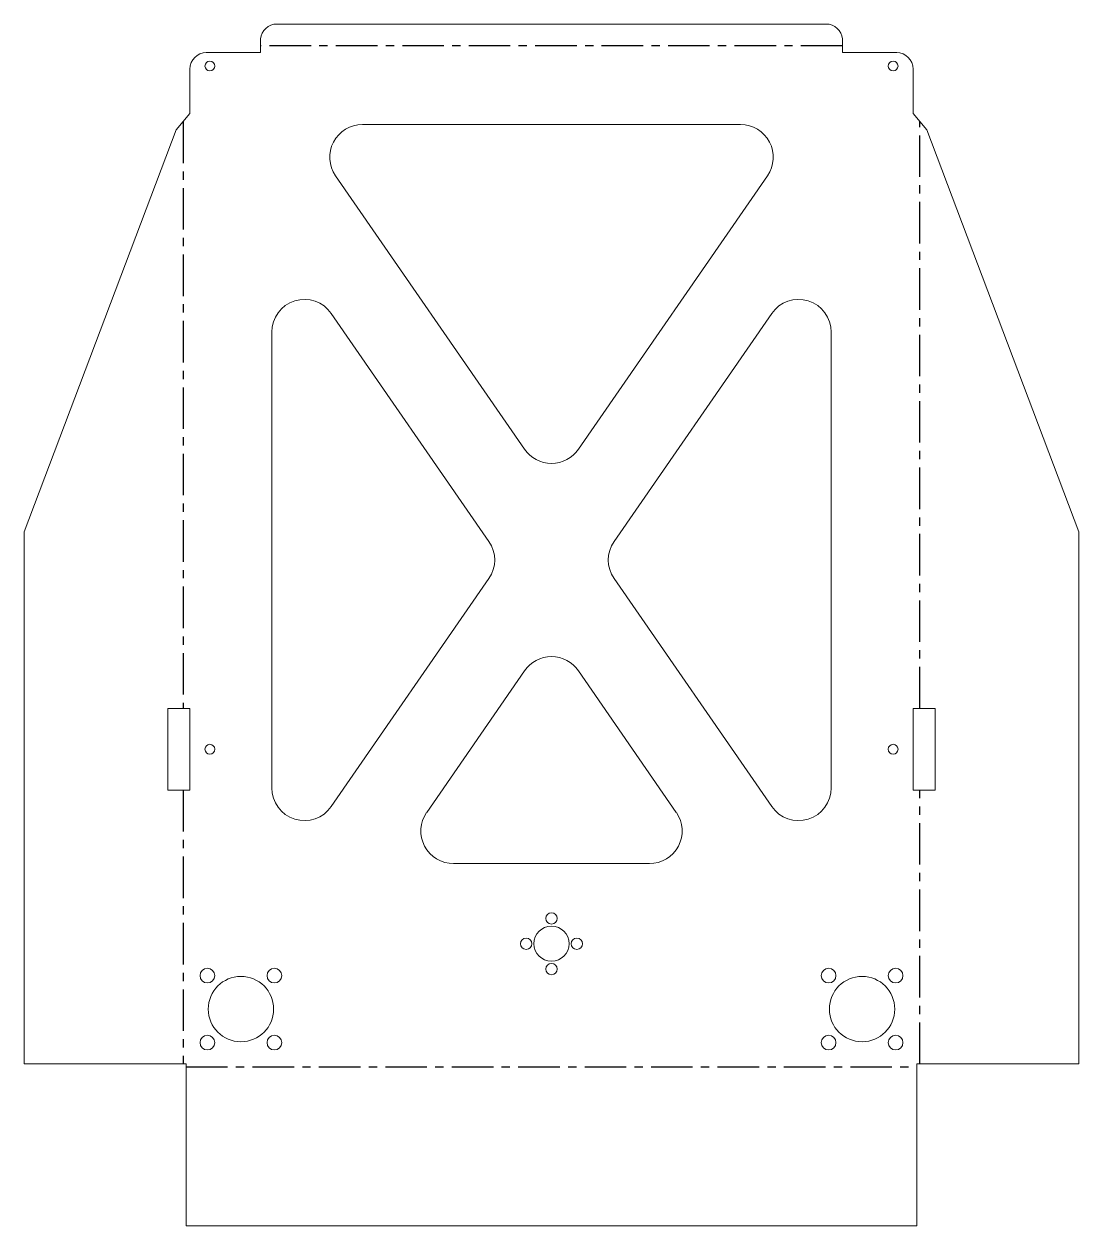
# Model space of a CAD drawing. Header units: millimetres. Extents: x -271 to 51, y -51 to 316.
import ezdxf

# ---------------------------------------------------------------- set-up
doc = ezdxf.new("R2010")
doc.units = ezdxf.units.MM
doc.linetypes.add('CENTERX2', pattern=[20.32, 12.7, -2.54, 2.54, -2.54])

msp = doc.modelspace()

# ---------------------------------------------------------------- linework, layer by layer
at = {"color": 7, "linetype": 'Continuous', "lineweight": 15}
for p, q in [((-26, 316.34), (-194, 316.34)), ((-199, 307.58), (-199, 311.34)), ((-21, 311.34), (-21, 307.58)), ((-215.58, 307.58), (-199, 307.58)), ((-4.42, 307.58), (-21, 307.58)), ((-220.58, 302.58), (-220.58, 288.99)), ((0.58, 302.58), (0.58, 288.99)), ((-224.76, 283.96), (-220.58, 288.99)), ((0.58, 288.99), (4.76, 283.96)), ((-271.34, 161), (-224.76, 283.96)), ((-52.17, 285.58), (-167.83, 285.58)), ((51.34, 161), (4.76, 283.96)), ((-176.06, 269.89), (-118.22, 186.25)), ((-101.78, 186.25), (-43.94, 269.89)), ((-129.13, 158.07), (-177.35, 227.8)), ((-42.65, 227.8), (-90.87, 158.07)), ((-195.58, 222.11), (-195.58, 82.65)), ((-24.42, 82.65), (-24.42, 222.11)), ((-271.34, 161), (-271.34, -1.77)), ((51.34, -1.77), (51.34, 161)), ((-177.35, 76.96), (-129.13, 146.69)), ((-90.87, 146.69), (-42.65, 76.96)), ((-118.22, 118.51), (-148.18, 75.19)), ((-71.82, 75.19), (-101.78, 118.51)), ((-220.58, 107), (-227.34, 107)), ((-227.34, 82), (-227.34, 107)), ((-220.58, 107), (-220.58, 82)), ((0.58, 82), (0.58, 107)), ((7.34, 107), (0.58, 107)), ((7.34, 82), (7.34, 107)), ((-227.34, 82), (-220.58, 82)), ((0.58, 82), (7.34, 82)), ((-139.96, 59.5), (-80.04, 59.5)), ((-221.77, -1.77), (-271.34, -1.77)), ((-221.77, -1.77), (-221.77, -51.34)), ((1.77, -1.77), (51.34, -1.77)), ((1.77, -1.77), (1.77, -51.34)), ((-221.77, -51.34), (1.77, -51.34))]:
    msp.add_line(p, q, dxfattribs=at)
at = {"color": 7, "linetype": 'CENTERX2'}
for p, q in [((-21, 309.67), (-199, 309.67)), ((-222.67, 286.48), (-222.67, 107)), ((2.67, 107), (2.67, 286.48)), ((-222.67, 82), (-222.67, -1.77)), ((2.67, -1.77), (2.67, 82)), ((-221.77, -2.67), (1.77, -2.67))]:
    msp.add_line(p, q, dxfattribs=at)
at = {"color": 7, "linetype": 'Continuous', "lineweight": 15}
for centre, radius in [((-214.5, 303.5), 1.5), ((-5.5, 303.5), 1.5), ((-214.5, 94.5), 1.5), ((-5.5, 94.5), 1.5), ((-110, 42.75), 1.75), ((-110, 35), 5.37), ((-117.75, 35), 1.75), ((-102.25, 35), 1.75), ((-215.25, 25.25), 2.25), ((-194.75, 25.25), 2.25), ((-110, 27.25), 1.75), ((-25.25, 25.25), 2.25), ((-4.75, 25.25), 2.25), ((-205, 15), 10), ((-15, 15), 10), ((-215.25, 4.75), 2.25), ((-194.75, 4.75), 2.25), ((-25.25, 4.75), 2.25), ((-4.75, 4.75), 2.25)]:
    msp.add_circle(centre, radius, dxfattribs=at)
for centre, radius, start, end in [((-194, 311.34), 5, 90, 175.1364), ((-26, 311.34), 5, 4.8636, 90), ((-215.58, 302.58), 5, 90, 180), ((-4.42, 302.58), 5, 0, 90), ((-167.83, 275.58), 10, 90, 214.6642), ((-52.17, 275.58), 10, 325.3358, 90), ((-185.58, 222.11), 10, 34.6642, 180), ((-34.42, 222.11), 10, 0, 145.3358), ((-110, 191.94), 10, 214.6642, 325.3358), ((-137.36, 152.38), 10, 325.3358, 34.6642), ((-82.64, 152.38), 10, 145.3358, 214.6642), ((-110, 112.82), 10, 34.6642, 145.3358), ((-185.58, 82.65), 10, 180, 325.3358), ((-34.42, 82.65), 10, 214.6642, 0), ((-139.96, 69.5), 10, 145.3358, 270), ((-80.04, 69.5), 10, 270, 34.6642)]:
    msp.add_arc(centre, radius, start, end, dxfattribs=at)
for points, knots in [([(-199, 311.34), (-199, 311.41), (-199, 311.55), (-198.99, 311.69), (-198.98, 311.76)], [0, 0, 0, 0, 0.502755, 1, 1, 1, 1]), ([(-21.02, 311.76), (-21.01, 311.69), (-21, 311.55), (-21, 311.41), (-21, 311.34)], [0, 0, 0, 0, 0.50159, 1, 1, 1, 1])]:
    msp.add_open_spline(points, degree=3, knots=knots, dxfattribs=at)

doc.saveas('drawing.dxf')
